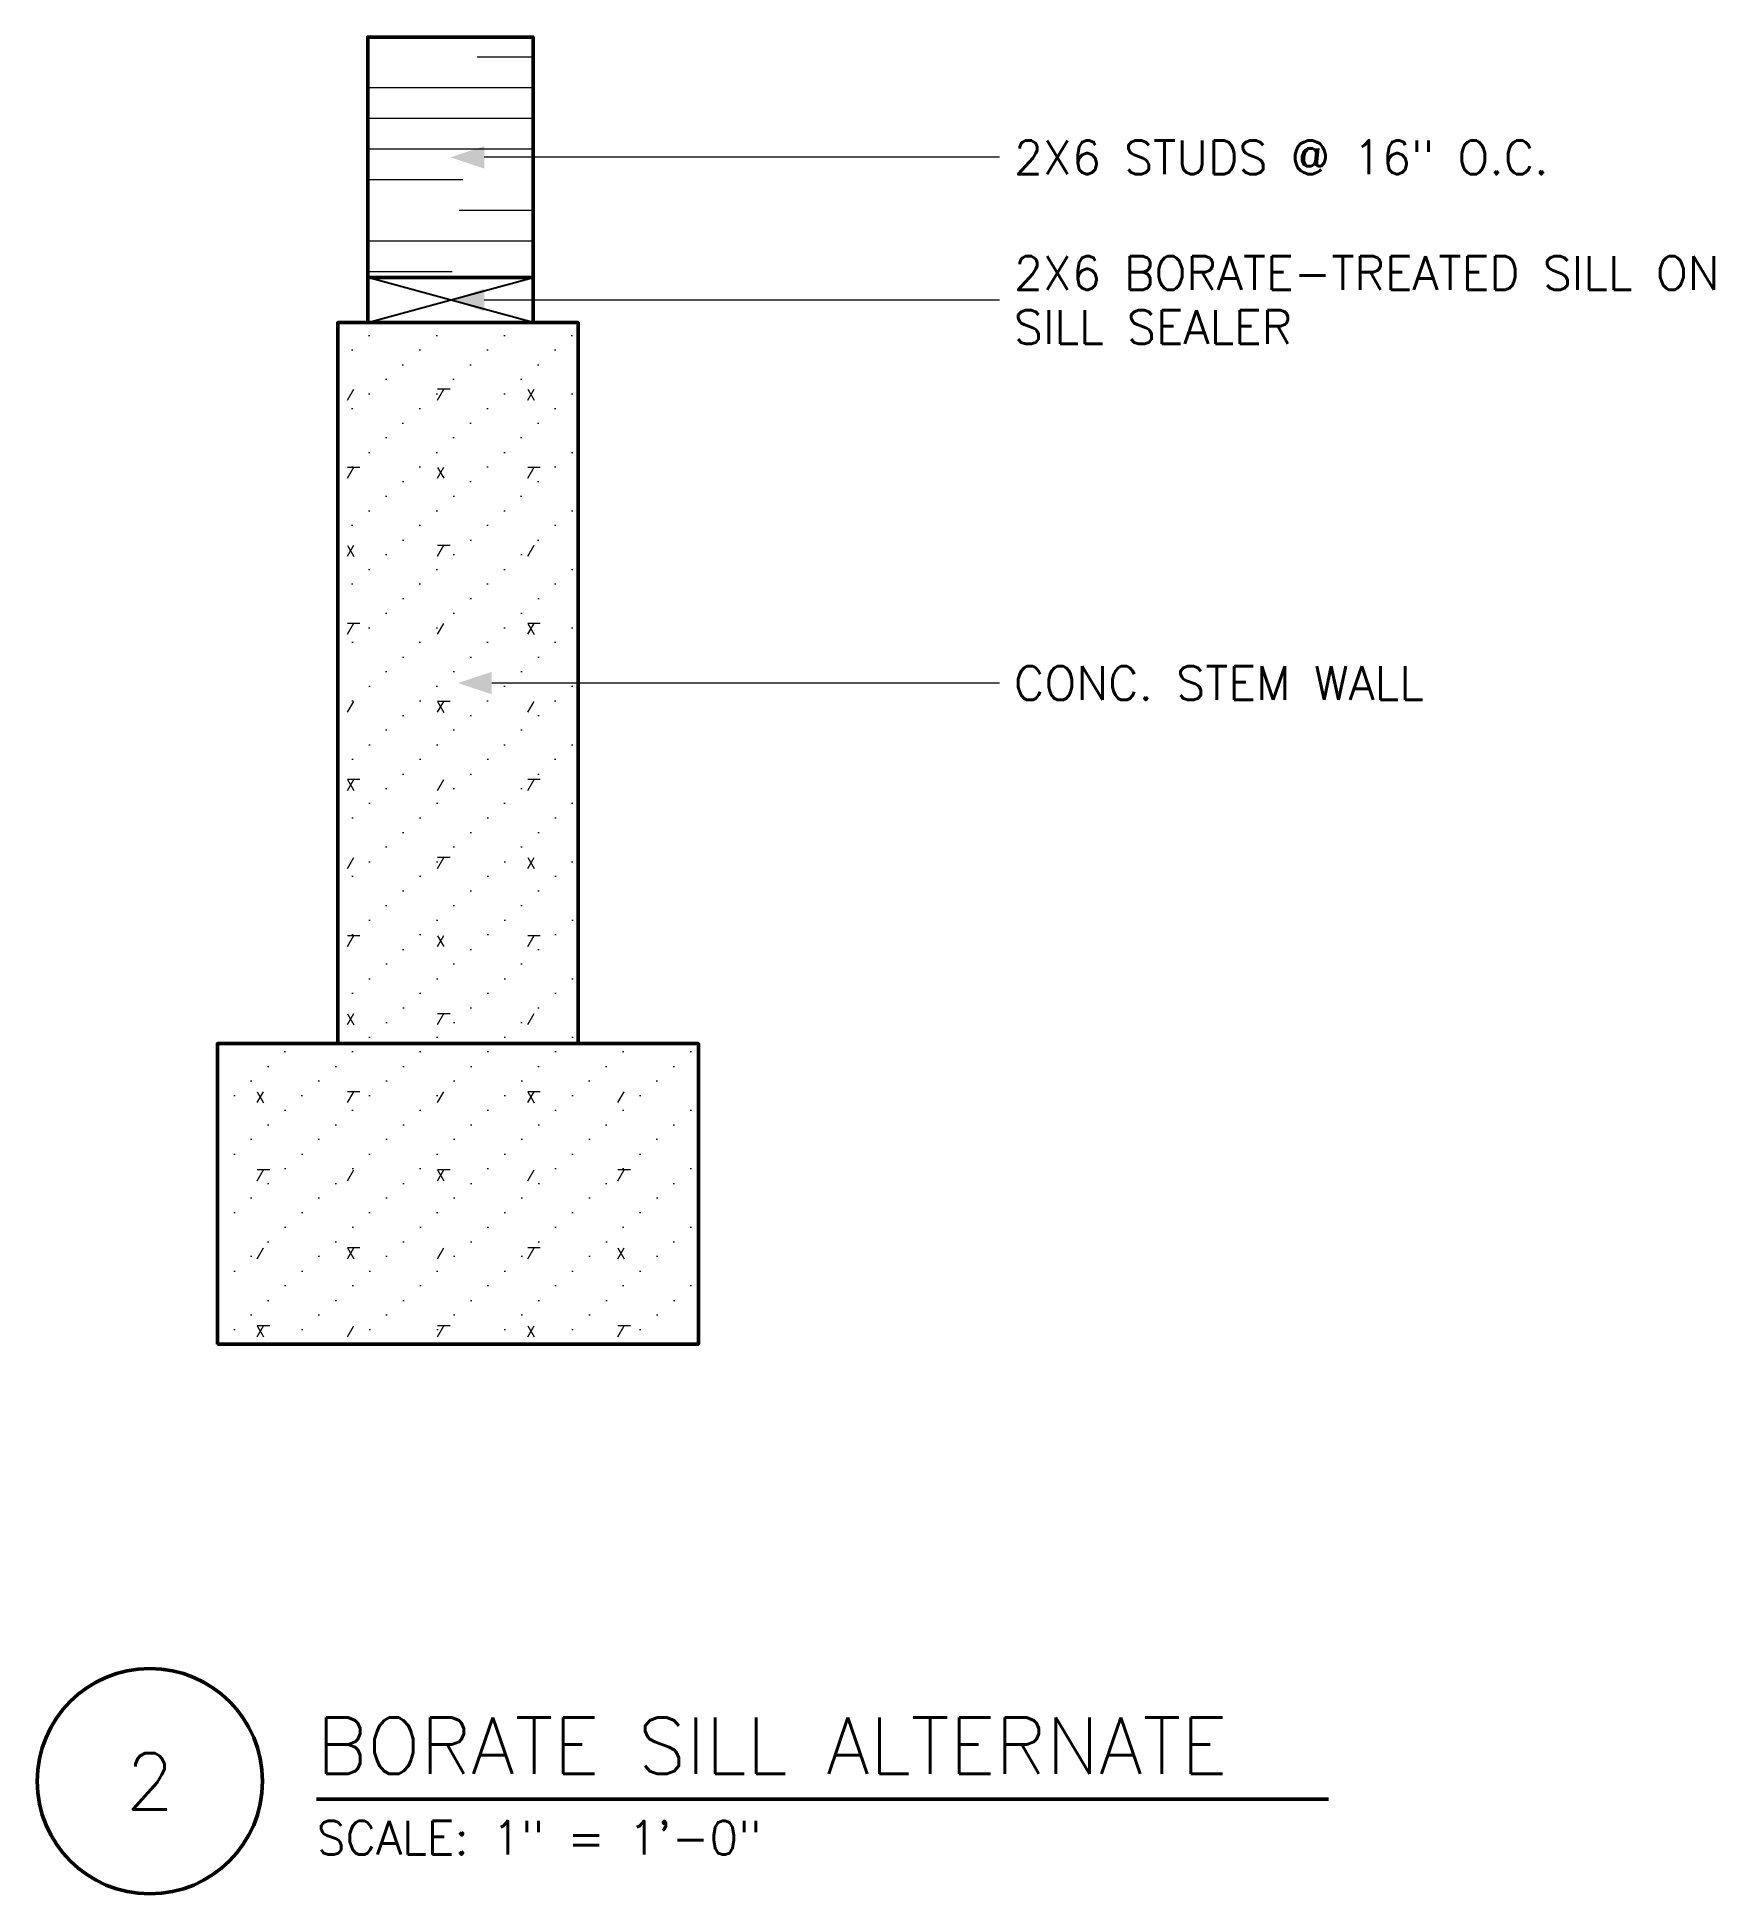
# Model space of a CAD drawing. Header units: inches. Extents: x -6 to 49.8, y -18.3 to 43.5.
import ezdxf
from ezdxf.enums import TextEntityAlignment as Align

# ---------------------------------------------------------------- set-up
doc = ezdxf.new("R2010")
doc.units = ezdxf.units.IN
doc.header["$MEASUREMENT"] = 0
for name, color, linetype, lineweight in [('S-ANNO-NOTE', 7, 'CONTINUOUS', 18), ('S-ANNO-TTLB', 7, 'CONTINUOUS', 50), ('S-DETL-BYND', 7, 'CONTINUOUS', 25), ('S-DETL-CUT', 7, 'CONTINUOUS', 50), ('S-DETL-PATT', 7, 'CONTINUOUS', 9)]:
    doc.layers.add(name, color=color, linetype=linetype, lineweight=lineweight)
doc.styles.add('KERF', font='romans.shx')
pattern_1 = [(0, (0, 0), (1.1244, 0.9732), [0, -2.25]), (0, (0.564, 0.48), (1.1244, 0.9732), [0, -2.25]), (60, (1.32, 0.24), (3, 2.598), [0.42, -5.58]), (180, (1.74, 0.6), (3, 2.598), [0.42, -5.58]), (300, (1.32, 0.6), (3, 2.598), [0.42, -5.58])]

msp = doc.modelspace()

# ---------------------------------------------------------------- hatches: boundary and pattern name
at = {"layer": 'S-ANNO-NOTE', "lineweight": 50}
for points in [[(7.75, 39.5), (8.875, 39.125), (8.875, 39.875)], [(7.75, 34.75), (8.875, 34.375), (8.875, 35.125)], [(8, 22), (9.125, 21.625), (9.125, 22.375)]]:
    msp.add_hatch(color=256, dxfattribs=at).paths.add_polyline_path(points)
at = {"layer": 'S-DETL-PATT', "lineweight": 9}
h = msp.add_hatch(dxfattribs=at)
h.set_pattern_fill('KERF-GRAIN', color=256, angle=90, style=0)
h.set_pattern_definition([(0, (0, 0), (4.92, 1.02), [19.2, -4.8, 9.6, -6])])
h.paths.add_polyline_path([(5, 35.5), (10.5, 35.5), (10.5, 43.5), (5, 43.5)])
h = msp.add_hatch(dxfattribs=at)
h.set_pattern_fill('KERF-CONC', color=256, style=0)
h.set_pattern_definition(pattern_1)
h.paths.add_polyline_path([(4, 10), (12, 10), (12, 34), (4, 34)])
h = msp.add_hatch(dxfattribs=at)
h.set_pattern_fill('KERF-CONC', color=256, style=0)
h.set_pattern_definition(pattern_1)
h.paths.add_polyline_path([(0, 0), (16, 0), (16, 10), (0, 10)])

# ---------------------------------------------------------------- linework, layer by layer
at = {"layer": 'S-ANNO-NOTE', "lineweight": 18}
for points in [[(26.02, 39.5), (24.52, 39.5), (8.875, 39.5)], [(26.02, 34.75), (24.52, 34.75), (8.875, 34.75)], [(26.02, 22), (24.52, 22), (9.125, 22)]]:
    msp.add_lwpolyline(points, dxfattribs=at)
at = {"layer": 'S-ANNO-TTLB', "lineweight": 50}
msp.add_lwpolyline([(-6, -14.55, 1), (1.5, -14.55, 1)], format="xyb", close=True, dxfattribs=at)
msp.add_lwpolyline([(3.3, -15.15), (36.9607, -15.15)], dxfattribs=at)
at = {"layer": 'S-DETL-BYND', "lineweight": 25}
for points in [[(5, 34), (10.5, 35.5)], [(10.5, 34), (5, 35.5)]]:
    msp.add_lwpolyline(points, dxfattribs=at)
at = {"layer": 'S-DETL-CUT', "lineweight": 50}
for points in [[(10.5, 35.5), (10.5, 43.5), (5, 43.5), (5, 35.5)], [(10.5, 34), (10.5, 35.5), (5, 35.5), (5, 34)], [(12, 10), (12, 34), (4, 34), (4, 10)]]:
    msp.add_lwpolyline(points, dxfattribs=at)
msp.add_lwpolyline([(0, 0), (16, 0), (16, 10), (0, 10)], close=True, dxfattribs=at)

# ---------------------------------------------------------------- texts
at = {"layer": 'S-ANNO-NOTE', "lineweight": 18, "style": 'KERF'}
for s, p in [('2X6 STUDS @ 16" O.C.', (26.5, 38.9375)), ('2X6 BORATE-TREATED SILL ON', (26.5, 35.0875)), ('SILL SEALER', (26.5, 33.2875)), ('CONC. STEM WALL', (26.5, 21.4375))]:
    msp.add_text(s, height=1.125, dxfattribs=at).set_placement(p)
at = {"layer": 'S-ANNO-TTLB', "lineweight": 50, "style": 'KERF'}
msp.add_text('BORATE SILL ALTERNATE', height=1.875, dxfattribs=at).set_placement((3.3, -14.31))
msp.add_text('2', height=1.875, dxfattribs=at).set_placement((-2.25, -14.55), align=Align.MIDDLE_CENTER)
at = {"layer": 'S-ANNO-TTLB', "lineweight": 18, "style": 'KERF'}
msp.add_text('SCALE: 1" = 1\'-0"', height=1.125, dxfattribs=at).set_placement((3.3, -16.995))

doc.saveas('drawing.dxf')
